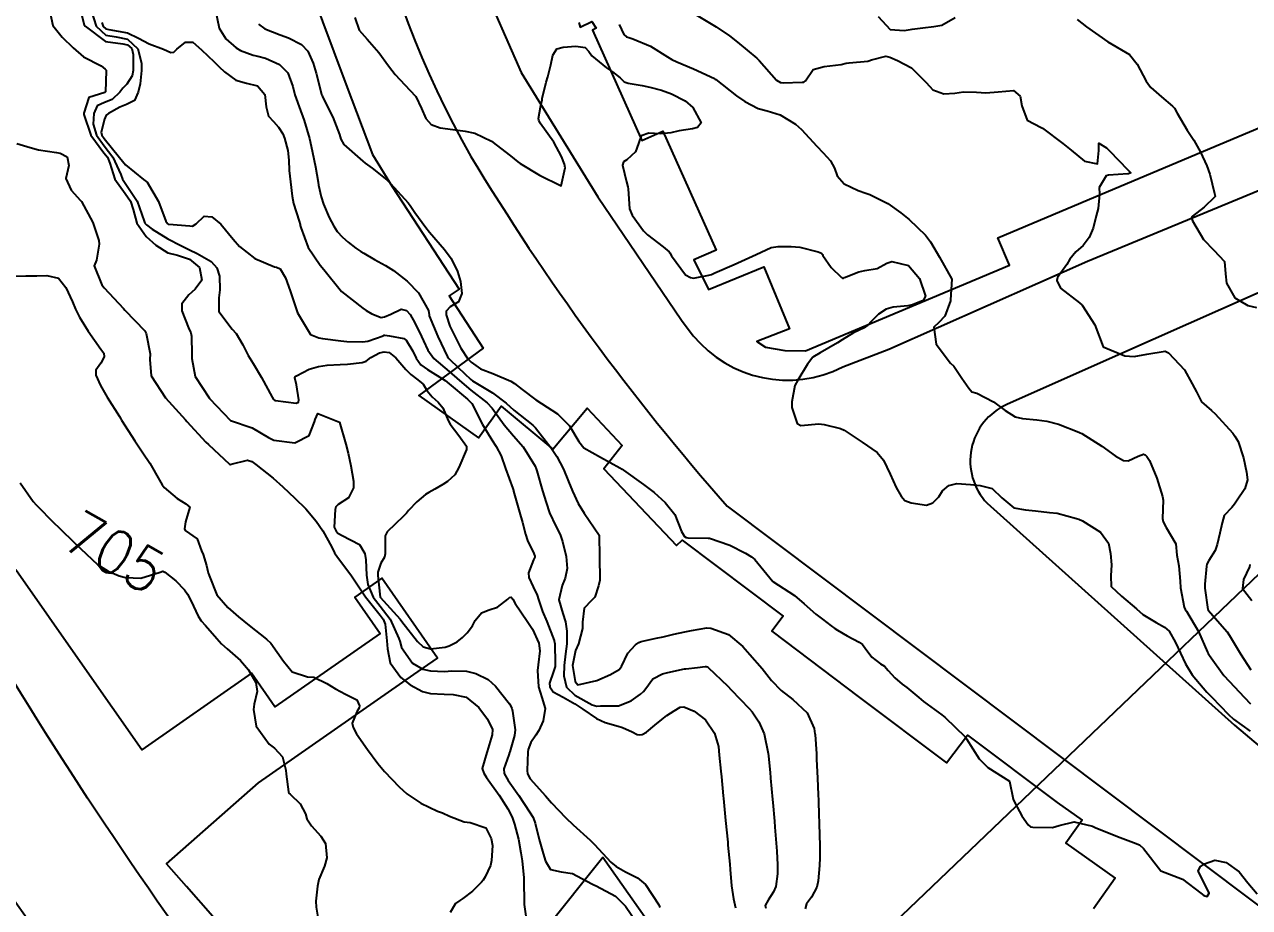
# Model space of a CAD drawing. Header units: metres. Extents: x 286371 to 293043, y 7462578 to 7466404.
# Drawn here: x 290183.2 to 290295.7, y 7463826.9 to 7463907.9 of the extents above; entities that cross this region are included whole.
import ezdxf
from ezdxf.enums import TextEntityAlignment as Align

# ---------------------------------------------------------------- set-up
doc = ezdxf.new("R2010")
doc.units = ezdxf.units.M
doc.header["$MEASUREMENT"] = 0
doc.linetypes.add('CONTINUO', pattern=[0])
for name, color, linetype in [('Cotas', 45, 'Continuous'), ('Curvas de Nivel 1m', 11, 'Continuous'), ('Curvas de Nivel 5m', 15, 'Continuous'), ('Edificações', 30, 'Continuous'), ('TEXTO', 45, 'Continuous'), ('Vias primárias', 230, 'Continuous')]:
    doc.layers.add(name, color=color, linetype=linetype)
doc.styles.add('Style-STANDARD', font='STANDARD.shx')

msp = doc.modelspace()

# ---------------------------------------------------------------- linework, layer by layer
at = {"layer": 'Curvas de Nivel 1m', "flags": 128}
for points, elevation in [([(290185.56, 7463908.94), (290185.81, 7463907.8), (290186.67, 7463906.75), (290187.68, 7463905.77), (290188.64, 7463904.92), (290190.26, 7463904.1), (290190.63, 7463903.81), (290190.71, 7463903.72), (290190.71, 7463903.64), (290190.65, 7463901.72), (290190.62, 7463901.68), (290190.58, 7463901.67), (290189.12, 7463901.2), (290188.66, 7463899.75), (290188.67, 7463899.63), (290189.31, 7463897.74), (290190.5, 7463896.13), (290190.82, 7463895.72), (290191.04, 7463895.16), (290191.49, 7463893.71), (290192.44, 7463892.39), (290192.94, 7463891.69), (290193.18, 7463890.92), (290193.52, 7463889.68), (290194.39, 7463888.45), (290195.27, 7463887.65), (290196.36, 7463886.95), (290197.26, 7463886.72), (290198.36, 7463886.35), (290199.28, 7463885.59), (290199.5, 7463884.42), (290198.87, 7463883.6), (290198.57, 7463883.34), (290198.31, 7463883.1), (290197.65, 7463882.25), (290197.64, 7463881.61), (290198.26, 7463880.06), (290198.47, 7463879.6), (290198.55, 7463879.3), (290198.58, 7463877.6), (290198.58, 7463877.23), (290198.89, 7463875.59), (290200.16, 7463873.62), (290200.2, 7463873.57), (290202.12, 7463871.54), (290204.11, 7463870.88), (290205.61, 7463869.99), (290206.1, 7463869.75), (290208.04, 7463869.51), (290208.09, 7463869.52), (290209.35, 7463870.19), (290209.84, 7463871.43), (290209.9, 7463871.66), (290210.14, 7463872.21), (290212.12, 7463871.39), (290212.7, 7463869.39), (290212.92, 7463868.55), (290213.17, 7463867.38), (290213.42, 7463866), (290213.41, 7463865.37), (290212.95, 7463864.45), (290212.01, 7463863.84), (290211.78, 7463863.62), (290211.74, 7463863.4), (290211.63, 7463861.75), (290211.81, 7463861.4), (290211.97, 7463861.21), (290212.37, 7463860.99), (290213.96, 7463860.18), (290214.46, 7463859.36), (290214.53, 7463858.76), (290214.59, 7463857.35), (290214.74, 7463856.51), (290215.23, 7463855.34), (290215.87, 7463854.5), (290216.77, 7463853.32), (290217.58, 7463851.55), (290217.65, 7463851.31), (290217.81, 7463850.71), (290218.82, 7463849.29), (290219.78, 7463848.72), (290220.47, 7463848.57), (290221.77, 7463848.52), (290222.44, 7463848.57), (290223.77, 7463848.56), (290224.64, 7463848.33), (290225.76, 7463847.77), (290226.43, 7463847.17), (290227.73, 7463845.56), (290227.95, 7463845.15), (290228.01, 7463844.86), (290228.24, 7463843.15), (290228.19, 7463842.64), (290227.76, 7463841.15), (290227.74, 7463841.08), (290227.66, 7463840.86), (290227.22, 7463839.58), (290227.25, 7463839.16), (290227.62, 7463838.5), (290228.58, 7463837.14), (290229.58, 7463835.65), (290229.9, 7463835.12), (290230.08, 7463834.6), (290230.46, 7463833.11), (290230.81, 7463831.82), (290231.03, 7463831.1), (290231.5, 7463830.34), (290232.46, 7463830.12), (290233.5, 7463829.96), (290235.29, 7463829.04), (290235.48, 7463828.92), (290235.67, 7463828.84), (290237.46, 7463827.89), (290238.37, 7463826.99), (290239.42, 7463825.44)], 702), ([(290188.2, 7463909.76), (290188.69, 7463907.86), (290188.77, 7463907.75), (290190.66, 7463906.34), (290192.24, 7463906.12), (290192.66, 7463906.04), (290193.05, 7463905.69), (290193.19, 7463905.14), (290193.19, 7463903.69), (290193.11, 7463903.19), (290192.6, 7463902.43), (290192.23, 7463902.06), (290191.97, 7463901.7), (290191.27, 7463901.02), (290190.57, 7463900.74), (290189.87, 7463900.43), (290189.59, 7463899.74), (290189.52, 7463898.76), (290189.81, 7463897.74), (290190.51, 7463896.78), (290191.32, 7463895.71), (290192.05, 7463894.12), (290192.22, 7463893.7), (290192.46, 7463893.34), (290193.55, 7463891.68), (290194.21, 7463889.86), (290194.27, 7463889.67), (290194.4, 7463889.5), (290194.93, 7463889.12), (290196.38, 7463888.24), (290197.57, 7463887.62), (290198.37, 7463887.23), (290199.07, 7463886.89), (290200.35, 7463886.15), (290200.88, 7463885.57), (290201.11, 7463884.79), (290201.14, 7463883.56), (290201.04, 7463882.82), (290201.06, 7463881.56), (290202.26, 7463879.93), (290202.63, 7463879.54), (290203.26, 7463878.5), (290203.73, 7463877.52), (290204.21, 7463876.8), (290204.98, 7463875.5), (290205.95, 7463873.69), (290206.07, 7463873.49), (290206.15, 7463873.42), (290206.25, 7463873.39), (290208.15, 7463873.15), (290208.36, 7463873.24), (290208.4, 7463873.45), (290208.17, 7463874.83), (290208.04, 7463875.46), (290208.07, 7463875.57), (290208.19, 7463875.66), (290209.35, 7463876.28), (290210.2, 7463876.51), (290210.99, 7463876.63), (290212.2, 7463876.7), (290212.87, 7463876.72), (290214.21, 7463876.87), (290214.58, 7463876.99), (290215.01, 7463877.35), (290215.79, 7463877.77), (290216.22, 7463877.87), (290216.68, 7463877.79), (290217.31, 7463877.32), (290218.2, 7463876.23), (290218.67, 7463875.77), (290219.33, 7463875.28), (290219.79, 7463874.88), (290220.17, 7463874.28), (290220.63, 7463873.74), (290221.17, 7463873.25), (290221.62, 7463872.72), (290222.13, 7463871.5), (290222.29, 7463871.23), (290223.07, 7463870.19), (290223.77, 7463869.21), (290223.78, 7463868.9), (290223.08, 7463867.23), (290222.71, 7463866.57), (290222.04, 7463865.94), (290221.6, 7463865.69), (290220.88, 7463865.26), (290220.34, 7463864.95), (290220.03, 7463864.77), (290219.21, 7463864.09), (290218.47, 7463863.3), (290218.26, 7463863.04), (290218, 7463862.77), (290217.25, 7463862.05), (290216.49, 7463861.33), (290216.33, 7463860.97), (290216.31, 7463859.33), (290216.26, 7463859.01), (290215.93, 7463858.47), (290215.64, 7463857.62), (290215.63, 7463857.34), (290215.87, 7463855.35), (290217.7, 7463853.31), (290217.85, 7463853.12), (290219.27, 7463851.28), (290219.81, 7463850.79), (290220.47, 7463850.6), (290221.81, 7463850.76), (290222.19, 7463850.86), (290222.92, 7463851.23), (290223.4, 7463851.64), (290223.83, 7463852.06), (290224.34, 7463852.7), (290224.59, 7463853.2), (290225.17, 7463853.89), (290225.86, 7463854.17), (290226.62, 7463854.41), (290227.58, 7463855.16), (290227.72, 7463855.31), (290227.88, 7463855.33), (290228.03, 7463855.15), (290228.26, 7463854.76), (290229.35, 7463853.13), (290229.83, 7463852.41), (290230.41, 7463851.12), (290230.52, 7463850.4), (290230.36, 7463849.12), (290230.29, 7463848.61), (290230.4, 7463847.11), (290230.71, 7463846.14), (290230.99, 7463845.11), (290230.82, 7463844), (290230.43, 7463843.11), (290230.14, 7463842.66), (290229.68, 7463842.01), (290229.44, 7463841.36), (290229.4, 7463841.13), (290229.34, 7463839.42), (290229.37, 7463839.13), (290229.63, 7463838.66), (290231.03, 7463837.1), (290231.59, 7463836.46), (290232.91, 7463835.07), (290233.56, 7463834.44), (290235.12, 7463833.04), (290235.54, 7463832.63), (290237.04, 7463831.01), (290237.51, 7463830.62), (290238.37, 7463830.12), (290239.49, 7463829.58), (290240.22, 7463828.96), (290241.45, 7463827.1), (290241.51, 7463826.94), (290241.54, 7463826.85)], 701), ([(290200.71, 7463909.35), (290201.09, 7463907.57), (290201.69, 7463906.58), (290202.65, 7463905.75), (290203.05, 7463905.53), (290204.21, 7463905.09), (290204.64, 7463904.98), (290205.32, 7463904.8), (290206.63, 7463904.22), (290207.38, 7463903.46), (290207.84, 7463902.21), (290208.04, 7463901.45), (290208.56, 7463900), (290208.77, 7463899.44), (290208.88, 7463899.1), (290209.38, 7463897.43), (290209.63, 7463896.3), (290209.8, 7463895.42), (290209.91, 7463894.85), (290210.16, 7463893.42), (290210.2, 7463893.16), (290210.44, 7463892.09), (290210.66, 7463891.41), (290211.19, 7463890.18), (290211.6, 7463889.4), (290211.91, 7463888.91), (290212.39, 7463888.37), (290212.93, 7463887.93), (290213.62, 7463887.37), (290214.07, 7463887.06), (290214.37, 7463886.9), (290215.35, 7463886.34), (290216.35, 7463885.79), (290217.09, 7463885.31), (290218.33, 7463884.34), (290219.37, 7463883.28), (290220.28, 7463881.65), (290220.35, 7463881.26), (290220.37, 7463881.17), (290221.15, 7463879.25), (290222.05, 7463877.4), (290222.16, 7463877.24), (290222.21, 7463877.17), (290223.01, 7463876.41), (290224.19, 7463875.31), (290224.33, 7463875.2), (290226.17, 7463874.09), (290227.41, 7463873.16), (290228.14, 7463872.5), (290229.87, 7463871.12), (290230.12, 7463870.88), (290231.53, 7463869.09), (290232.08, 7463868.24), (290232.68, 7463867.08), (290233.15, 7463865.96), (290233.5, 7463865.06), (290234.02, 7463863.95), (290234.57, 7463863.05), (290235.97, 7463861.02), (290235.99, 7463859.02), (290235.99, 7463858.96), (290236.02, 7463857.02), (290236.01, 7463856.91), (290235.89, 7463856.37), (290235.57, 7463855.34), (290235.25, 7463855.03), (290234.59, 7463854.32), (290234.44, 7463853.05), (290234.43, 7463852.45), (290234.07, 7463851.05), (290233.8, 7463850.44), (290233.52, 7463849.07), (290233.76, 7463847.59), (290234, 7463847.3), (290235.76, 7463847.69), (290237.01, 7463848.24), (290237.78, 7463848.71), (290237.93, 7463848.84), (290238.01, 7463848.99), (290238.58, 7463850.2), (290239.3, 7463850.97), (290239.6, 7463851.19), (290239.82, 7463851.27), (290241.19, 7463851.58), (290241.83, 7463851.71), (290242.82, 7463851.93), (290243.83, 7463852.16), (290244.44, 7463852.29), (290245.84, 7463852.51), (290246.21, 7463852.5), (290247.83, 7463851.9), (290249.14, 7463850.82), (290249.8, 7463850.09), (290250.92, 7463848.8), (290251.77, 7463847.7), (290252.66, 7463846.77), (290253.74, 7463845.95), (290255.05, 7463844.73), (290255.7, 7463843.27), (290255.77, 7463842.8), (290255.78, 7463842.72), (290255.91, 7463840.96), (290255.92, 7463840.72), (290255.92, 7463840.46), (290256, 7463838.72), (290256.07, 7463837.19), (290256.09, 7463836.72), (290256.13, 7463835.27), (290256.14, 7463834.72), (290256.18, 7463833.35), (290256.2, 7463832.71), (290256.22, 7463831.42), (290256.19, 7463830.71), (290256.06, 7463829.29), (290255.93, 7463828.72), (290255.46, 7463827.81), (290255, 7463827.18), (290254.87, 7463826.73)], 698), ([(290244.7, 7463908.89), (290246.69, 7463907.68), (290247.93, 7463906.85), (290248.67, 7463906.28), (290250.43, 7463904.81), (290250.64, 7463904.59), (290252.24, 7463902.78), (290252.6, 7463902.57), (290252.84, 7463902.54), (290254.6, 7463902.6), (290254.73, 7463902.62), (290254.9, 7463902.74), (290255.59, 7463903.76), (290256.62, 7463904.04), (290258.17, 7463904.23), (290258.63, 7463904.34), (290258.92, 7463904.39), (290260.63, 7463904.55), (290260.72, 7463904.56), (290260.95, 7463904.65), (290262.26, 7463905.01), (290262.64, 7463904.89), (290263.35, 7463904.61), (290264.62, 7463903.93), (290265.96, 7463902.57), (290266.59, 7463901.92), (290267.61, 7463901.53), (290268.59, 7463901.61), (290269.41, 7463901.71), (290270.59, 7463901.68), (290271.46, 7463901.62), (290272.59, 7463901.72), (290273.99, 7463901.84), (290274.59, 7463901.31), (290274.76, 7463900.43), (290275.25, 7463899.13), (290276.54, 7463898.46), (290276.66, 7463898.4), (290278.52, 7463896.98), (290279.28, 7463896.36), (290280.5, 7463895.37), (290281.7, 7463895.12), (290281.81, 7463896.33), (290281.83, 7463897.02), (290282.52, 7463896.58), (290282.79, 7463896.31), (290284.49, 7463894.56), (290284.75, 7463894.28), (290284.56, 7463894.2), (290284.48, 7463894.19), (290282.72, 7463894.07), (290282.48, 7463894), (290281.86, 7463892.93), (290281.88, 7463892.32), (290281.75, 7463891.01), (290281.58, 7463890.33), (290281.29, 7463889.22), (290280.95, 7463888.34), (290280.38, 7463887.62), (290279.7, 7463887.03), (290279.17, 7463886.37), (290278.87, 7463885.86), (290278.34, 7463885.11), (290278.03, 7463884.69), (290277.96, 7463884.39), (290278.31, 7463883.69), (290280.06, 7463882.36), (290280.29, 7463882.13), (290281.45, 7463880.34), (290282.23, 7463878.32), (290284.22, 7463877.48), (290285.07, 7463877.43), (290286.22, 7463877.65), (290287.9, 7463877.91), (290288.23, 7463877.77), (290289.68, 7463876.2), (290289.87, 7463875.87), (290290.19, 7463875.25), (290290.78, 7463874.19), (290291.26, 7463873.28), (290292.15, 7463872.47), (290292.51, 7463872.16), (290294.12, 7463870.38), (290294.31, 7463870.13), (290294.6, 7463869.63), (290295.11, 7463868.12), (290295.37, 7463866.81), (290295.46, 7463866.11), (290295.21, 7463865.29), (290294.45, 7463864.14), (290294.28, 7463863.88), (290294.02, 7463863.58), (290293.33, 7463862.83), (290293.13, 7463862.16), (290292.93, 7463861.2), (290292.68, 7463860.16), (290292.5, 7463859.62), (290291.93, 7463858.69), (290291.74, 7463858.36), (290291.7, 7463858.18), (290291.55, 7463856.53), (290291.56, 7463856.18), (290291.84, 7463854.2), (290291.85, 7463854.17), (290291.86, 7463854.15), (290293.61, 7463852.15), (290293.83, 7463851.83), (290294.81, 7463850.13), (290295.78, 7463848.66)], 694), ([(290190.32, 7463908.09), (290190.43, 7463907.73), (290190.68, 7463907.49), (290190.96, 7463907.44), (290192.68, 7463907.13), (290193.69, 7463906.65), (290194.66, 7463906.13), (290195.98, 7463905.64), (290196.64, 7463905.34), (290196.92, 7463905.35), (290197.2, 7463905.63), (290198, 7463906.27), (290198.66, 7463906.27), (290199.45, 7463905.59), (290200.63, 7463904.47), (290201.08, 7463904.03), (290201.56, 7463903.56), (290202.6, 7463902.78), (290203.6, 7463902.53), (290204.6, 7463902.28), (290205.27, 7463901.49), (290205.4, 7463900.34), (290205.6, 7463899.49), (290206.06, 7463899), (290206.54, 7463898.48), (290206.92, 7463897.87), (290207.08, 7463897.47), (290207.37, 7463896.33), (290207.48, 7463895.46), (290207.52, 7463894.51), (290207.63, 7463893.47), (290207.77, 7463892.14), (290207.89, 7463891.46), (290208.41, 7463889.84), (290208.5, 7463889.55), (290208.53, 7463889.45), (290208.57, 7463889.28), (290209.24, 7463887.44), (290210.35, 7463885.81), (290210.68, 7463885.42), (290212.31, 7463883.39), (290214.28, 7463881.85), (290214.57, 7463881.65), (290215.08, 7463881.35), (290215.96, 7463881.02), (290216.27, 7463881.07), (290216.83, 7463881.32), (290217.8, 7463881.78), (290218.28, 7463881.64), (290218.61, 7463881.29), (290219.03, 7463880.51), (290219.65, 7463879.27), (290219.84, 7463878.88), (290220.23, 7463878.02), (290220.78, 7463877.26), (290222.2, 7463876.06), (290223.15, 7463875.22), (290224.17, 7463874.35), (290225.67, 7463873.18), (290226.15, 7463872.69), (290227.24, 7463871.16), (290228.11, 7463870.16), (290228.97, 7463869.13), (290230.07, 7463867.35), (290230.18, 7463867.11), (290230.25, 7463866.92), (290230.77, 7463865.1), (290231.08, 7463864.04), (290231.4, 7463863.09), (290231.99, 7463861.85), (290232.37, 7463861.08), (290232.59, 7463860.45), (290232.92, 7463859.07), (290233.02, 7463857.97), (290232.85, 7463857.07), (290232.55, 7463856.42), (290232.25, 7463855.08), (290232.62, 7463853.85), (290232.88, 7463853.07), (290232.99, 7463852.23), (290232.99, 7463851.07), (290232.86, 7463850.14), (290232.75, 7463849.08), (290232.73, 7463848.12), (290232.96, 7463847.08), (290233.74, 7463846.35), (290235.32, 7463845.45), (290235.73, 7463845.34), (290236.07, 7463845.36), (290237.73, 7463845.35), (290238.89, 7463845.83), (290239.75, 7463846.44), (290240.03, 7463846.68), (290240.23, 7463846.96), (290240.88, 7463847.83), (290241.77, 7463848.31), (290242.27, 7463848.43), (290243.78, 7463848.75), (290243.92, 7463848.77), (290244.98, 7463848.89), (290245.69, 7463848.97), (290245.79, 7463848.97), (290245.86, 7463848.95), (290245.95, 7463848.87), (290247.76, 7463847.16), (290248.08, 7463846.84), (290249.73, 7463845.13), (290250.01, 7463844.81), (290250.62, 7463843.89), (290251.11, 7463842.79), (290251.47, 7463840.99), (290251.49, 7463840.79), (290251.64, 7463839.2), (290251.68, 7463838.78), (290251.69, 7463838.73), (290251.87, 7463836.78), (290251.9, 7463836.48), (290252.05, 7463834.78), (290252.09, 7463834.24), (290252.21, 7463832.77), (290252.27, 7463832.02), (290252.34, 7463830.77), (290252.33, 7463829.93), (290252.18, 7463828.77), (290251.96, 7463828.29), (290251.46, 7463827.53), (290251.21, 7463827.03), (290251.25, 7463826.79)], 699), ([(290204.68, 7463907.92), (290205.28, 7463907.5), (290206.67, 7463906.96), (290207.44, 7463906.69), (290208.65, 7463906.08), (290209.23, 7463905.44), (290209.7, 7463904.35), (290209.99, 7463903.42), (290210.48, 7463901.52), (290210.52, 7463901.42), (290210.58, 7463901.26), (290211.51, 7463899.4), (290212.13, 7463897.79), (290212.26, 7463897.39), (290212.52, 7463896.9), (290214.26, 7463895.36), (290214.49, 7463895.18), (290215.13, 7463894.7), (290216.47, 7463893.65), (290216.82, 7463893.32), (290218.44, 7463891.54), (290218.62, 7463891.29), (290219.05, 7463890.66), (290220.04, 7463889.27), (290220.4, 7463888.83), (290221.77, 7463887.24), (290222.36, 7463886.42), (290222.95, 7463885.23), (290223.23, 7463884.32), (290223.35, 7463883.22), (290223.06, 7463882.45), (290222.29, 7463882), (290221.93, 7463881.59), (290221.92, 7463881.24), (290222.26, 7463880.2), (290222.74, 7463879.23), (290223.26, 7463878.19), (290223.91, 7463877.21), (290224.21, 7463876.9), (290225.08, 7463876.31), (290226.19, 7463875.86), (290227.84, 7463875.15), (290228.18, 7463874.94), (290228.9, 7463874.41), (290230.16, 7463873.44), (290230.68, 7463873.11), (290232.14, 7463872.17), (290233.25, 7463871.07), (290234.1, 7463869.62), (290234.56, 7463869.05), (290236.08, 7463868.2), (290237.85, 7463867.21), (290238.07, 7463867.08), (290238.18, 7463866.99), (290240.04, 7463865.67), (290241.01, 7463864.95), (290242.02, 7463864.02), (290242.9, 7463862.92), (290243.53, 7463861.36), (290243.79, 7463860.91), (290243.96, 7463860.81), (290244.09, 7463860.78), (290245.96, 7463860.76), (290246.09, 7463860.75), (290247.95, 7463860.1), (290249.38, 7463859.39), (290249.94, 7463859.05), (290250.25, 7463858.81), (290251.9, 7463856.78), (290253.88, 7463855.48), (290254.79, 7463854.74), (290255.86, 7463853.79), (290256.45, 7463853.32), (290257.25, 7463852.7), (290257.6, 7463852.46), (290257.84, 7463852.31), (290258.71, 7463851.8), (290259.82, 7463851.2), (290260.14, 7463850.98), (290260.37, 7463850.66), (290260.99, 7463849.83), (290261.79, 7463849.22), (290262.16, 7463849), (290262.49, 7463848.62), (290263.09, 7463847.93), (290263.77, 7463847.36), (290264.2, 7463847.04), (290264.75, 7463846.59), (290265.3, 7463846.14), (290265.74, 7463845.77), (290267.4, 7463844.55), (290267.71, 7463844.3), (290269.55, 7463842.52), (290269.68, 7463842.34), (290270.85, 7463840.5), (290271.64, 7463839.71), (290273.62, 7463838.45), (290273.97, 7463836.81), (290274.1, 7463836.45), (290274.74, 7463835.27), (290275.34, 7463834.43), (290275.56, 7463834.26), (290275.75, 7463834.23), (290277.56, 7463834.21), (290278.19, 7463834.38), (290279.57, 7463834.71), (290281.24, 7463834.33), (290281.56, 7463834.18), (290281.8, 7463834.08), (290283.55, 7463833.36), (290284.99, 7463832.82), (290285.54, 7463832.61), (290285.92, 7463832.26), (290287.5, 7463830.23), (290289.49, 7463829.44), (290291.18, 7463828.18), (290291.47, 7463827.97), (290291.77, 7463827.87), (290291.96, 7463828.17), (290291.49, 7463829.11), (290290.94, 7463830.18), (290291.11, 7463830.58), (290291.51, 7463830.87), (290292.47, 7463831.21), (290293.52, 7463830.99), (290294.69, 7463830.13), (290295.49, 7463829.12), (290296.35, 7463828.1)], 697), ([(290213.52, 7463908.54), (290213.93, 7463907.37), (290214.66, 7463906.54), (290215.73, 7463905.34), (290216.63, 7463904.1), (290217.23, 7463903.32), (290218.59, 7463901.88), (290219.14, 7463901.29), (290219.64, 7463900.2), (290220.05, 7463899.27), (290220.55, 7463898.73), (290221.37, 7463898.43), (290222.54, 7463898.25), (290223.65, 7463898.11), (290224.54, 7463897.94), (290226.08, 7463897.18), (290226.52, 7463896.86), (290227.81, 7463895.85), (290228.5, 7463895.29), (290228.7, 7463895.14), (290230.48, 7463894.07), (290232.46, 7463893.08), (290232.83, 7463894.74), (290232.78, 7463895.08), (290232.5, 7463895.8), (290231.79, 7463897.1), (290230.55, 7463898.86), (290230.42, 7463899.12), (290230.4, 7463899.27), (290230.57, 7463900.3), (290230.72, 7463900.98), (290230.74, 7463901.11), (290231.11, 7463902.6), (290231.25, 7463903.1), (290231.52, 7463904.21), (290231.72, 7463905.1), (290232.08, 7463905.67), (290232.66, 7463905.83), (290233.81, 7463905.91), (290234.66, 7463905.79), (290235.01, 7463905.41), (290235.3, 7463905.04), (290236.63, 7463903.93), (290237.18, 7463903.57), (290237.9, 7463903), (290238.25, 7463902.64), (290238.61, 7463902.52), (290239.92, 7463902.29), (290240.6, 7463902.14), (290241.67, 7463901.86), (290242.59, 7463901.54), (290243.84, 7463900.91), (290244.57, 7463900.29), (290245.31, 7463898.88), (290244.97, 7463898.45), (290244.54, 7463898.33), (290243.31, 7463898.13), (290242.53, 7463897.96), (290241.59, 7463897.88), (290240.53, 7463897.93), (290239.82, 7463897.69), (290239.57, 7463896.98), (290239.29, 7463896.2), (290238.49, 7463895.49), (290238.19, 7463895.3), (290238.11, 7463895), (290238.46, 7463893.45), (290238.6, 7463892.99), (290238.63, 7463892.81), (290238.74, 7463890.99), (290238.99, 7463890.41), (290240.03, 7463888.97), (290240.39, 7463888.61), (290241.84, 7463887.48), (290242.37, 7463887.05), (290242.45, 7463886.93), (290242.61, 7463886.68), (290243.89, 7463884.91), (290244.33, 7463884.67), (290244.61, 7463884.62), (290246.02, 7463884.88), (290246.26, 7463884.95), (290246.34, 7463884.99), (290246.57, 7463885.1), (290248.35, 7463885.87), (290250.36, 7463886.8), (290251.74, 7463887.42), (290252.38, 7463887.54), (290253.59, 7463887.54), (290254.37, 7463887.47), (290256.06, 7463887.03), (290256.37, 7463886.9), (290256.45, 7463886.79), (290256.49, 7463886.71), (290257.24, 7463885.59), (290258.21, 7463884.69), (290258.28, 7463884.63), (290258.33, 7463884.62), (290258.38, 7463884.63), (290258.49, 7463884.68), (290259.8, 7463885.2), (290260.34, 7463885.32), (290261.47, 7463885.52), (290262.35, 7463885.98), (290262.81, 7463886.16), (290264.35, 7463885.77), (290265.35, 7463884.58), (290265.91, 7463882.97), (290265.69, 7463882.57), (290264.73, 7463882.16), (290264.3, 7463882.08), (290262.94, 7463881.97), (290262.29, 7463881.76), (290261.6, 7463881.32), (290260.94, 7463880.64), (290260.63, 7463880.29), (290260.27, 7463880.07), (290259.31, 7463879.61), (290258.25, 7463878.97), (290257.82, 7463878.69), (290256.23, 7463877.78), (290255.58, 7463877.36), (290255.07, 7463876.73), (290254.19, 7463875.27), (290253.93, 7463874.76), (290253.65, 7463873.28), (290253.65, 7463872.76), (290254.12, 7463871.29), (290254.48, 7463871.11), (290256.12, 7463871.25), (290256.61, 7463871.2), (290258.12, 7463870.82), (290258.45, 7463870.68), (290260.1, 7463869.58), (290261.47, 7463868.63), (290262.07, 7463867.91), (290262.66, 7463866.62), (290263.23, 7463865.41), (290263.68, 7463864.6), (290264.02, 7463864.22), (290264.6, 7463864), (290266.01, 7463863.78), (290266.58, 7463863.99), (290267.15, 7463864.55), (290267.48, 7463865.09), (290268.04, 7463865.58), (290268.8, 7463865.76), (290270.04, 7463865.68), (290270.94, 7463865.59), (290272.04, 7463865.31), (290272.92, 7463864.46), (290274.01, 7463863.55), (290275.09, 7463863.35), (290276.01, 7463863.25), (290277.28, 7463863.12), (290278, 7463863.04), (290279.78, 7463862.57), (290280, 7463862.49), (290280.32, 7463862.35), (290281.98, 7463861.29), (290282.72, 7463860.31), (290282.9, 7463859.36), (290282.98, 7463858.31), (290282.92, 7463857.3), (290282.96, 7463856.31), (290283.89, 7463855.42), (290285.27, 7463854.27), (290285.86, 7463853.76), (290287.07, 7463853.02), (290287.84, 7463852.58), (290288.27, 7463852.23), (290288.85, 7463851.18), (290289.32, 7463850.21), (290289.79, 7463849.21), (290290.39, 7463848.2), (290291.75, 7463846.61), (290292.2, 7463846.17), (290293.72, 7463844.56), (290294.19, 7463844.14), (290295.7, 7463843.05)], 696), ([(290261.56, 7463908.64), (290262.68, 7463907.43), (290263.94, 7463907.34), (290264.68, 7463907.47), (290265.67, 7463907.59), (290266.68, 7463907.71), (290267.4, 7463907.83), (290268.65, 7463908.54)], 693), ([(290279.84, 7463908.36), (290280.68, 7463907.68), (290282.66, 7463906.31), (290284.65, 7463905.16), (290285.34, 7463904.27), (290286.17, 7463902.7), (290286.46, 7463902.26), (290286.6, 7463902.11), (290287.56, 7463901.27), (290288.58, 7463900.42), (290288.77, 7463900.22), (290289.01, 7463899.77), (290289.93, 7463898.2), (290290.53, 7463897.27), (290291.14, 7463896.18), (290291.74, 7463894.93), (290292.01, 7463894.17), (290292.45, 7463892.39), (290292.49, 7463892.16), (290292.49, 7463892.12), (290292.44, 7463892.06), (290291.49, 7463891.12), (290290.42, 7463890.32), (290290.35, 7463890.26), (290290.32, 7463890.2), (290290.41, 7463889.89), (290291.42, 7463888.18), (290292.37, 7463887.18), (290293.36, 7463886.15), (290293.46, 7463885.03), (290293.54, 7463884.15), (290294.3, 7463882.81), (290295.5, 7463882.12), (290296.29, 7463881.94)], 693), ([(290182.52, 7463896.98), (290183.74, 7463896.6), (290184.5, 7463896.41), (290186.14, 7463896.15), (290186.5, 7463896.09), (290187.13, 7463895.77), (290187.29, 7463894.96), (290187.01, 7463893.78), (290187.51, 7463892.7), (290188.35, 7463891.76), (290188.43, 7463891.65), (290189.47, 7463889.74), (290190.03, 7463888.08), (290190.07, 7463887.73), (290189.82, 7463886.27), (290189.62, 7463885.74), (290190.32, 7463884), (290190.54, 7463883.72), (290192.29, 7463881.83), (290192.41, 7463881.69), (290194.26, 7463879.77), (290194.33, 7463879.66), (290194.37, 7463879.55), (290194.76, 7463877.66), (290194.72, 7463877.15), (290194.84, 7463875.65), (290196.16, 7463873.63), (290198, 7463871.61), (290198.12, 7463871.47), (290199.85, 7463869.58), (290200.09, 7463869.34), (290202.02, 7463867.55), (290202.06, 7463867.52), (290202.09, 7463867.52), (290202.17, 7463867.54), (290203.68, 7463867.91), (290204.07, 7463867.8), (290204.46, 7463867.51), (290206.05, 7463866.27), (290206.93, 7463865.47), (290208.02, 7463864.43), (290209.04, 7463863.44), (290209.99, 7463862.31), (290210.59, 7463861.42), (290211.43, 7463859.92), (290211.68, 7463859.4), (290211.94, 7463859), (290213.18, 7463857.38), (290213.9, 7463856.28), (290214.5, 7463855.36), (290215.86, 7463853.68), (290216.13, 7463853.33), (290216.31, 7463852.86), (290216.48, 7463851.32), (290216.52, 7463850.61), (290216.79, 7463849.32), (290217.76, 7463847.96), (290218.61, 7463847.29), (290219.75, 7463846.68), (290220.49, 7463846.51), (290221.74, 7463846.43), (290222.57, 7463846.4), (290223.74, 7463846.17), (290224.91, 7463845.2), (290225.71, 7463844.15), (290226.17, 7463843.18), (290226.15, 7463842.71), (290225.69, 7463841.18), (290225.68, 7463841.17), (290225.66, 7463841.07), (290225.23, 7463839.6), (290225.37, 7463839.19), (290225.63, 7463838.8), (290226.77, 7463837.17), (290227.59, 7463835.9), (290227.98, 7463835.15), (290228.2, 7463834.51), (290228.55, 7463833.14), (290228.78, 7463831.88), (290228.88, 7463831.13), (290229.03, 7463829.59), (290229.06, 7463829.13), (290229.08, 7463827.51), (290229.08, 7463827.13), (290229.34, 7463825.21)], 703), ([(290182.33, 7463884.81), (290183.34, 7463884.82), (290184.33, 7463884.83), (290185.27, 7463884.86), (290186.33, 7463884.61), (290187.01, 7463883.77), (290187.62, 7463882.44), (290187.89, 7463881.76), (290188.27, 7463881.03), (290189.05, 7463879.74), (290190.23, 7463878.1), (290190.49, 7463877.72), (290190.54, 7463877.4), (290190.21, 7463876.82), (290189.76, 7463876.17), (290189.76, 7463875.73), (290190.18, 7463874.78), (290190.8, 7463873.71), (290191.92, 7463871.92), (290192.06, 7463871.7), (290192.13, 7463871.58), (290193.34, 7463869.68), (290194.08, 7463868.59), (290194.72, 7463867.65), (290195.6, 7463866.08), (290195.84, 7463865.64), (290196.03, 7463865.39), (290197.24, 7463864.39), (290198.01, 7463863.9), (290198.4, 7463863.6), (290197.98, 7463862.26), (290197.9, 7463861.61), (290197.97, 7463861.45), (290199.07, 7463860.69), (290199.46, 7463859.58), (290199.6, 7463859.24), (290199.92, 7463858.23), (290200.04, 7463857.69), (290200.08, 7463857.57), (290200.16, 7463857.32), (290200.86, 7463855.56), (290201.87, 7463854.38), (290202.86, 7463853.53), (290203.84, 7463852.75), (290205.44, 7463851.49), (290205.82, 7463851.11), (290206.99, 7463849.47), (290207.78, 7463848.5), (290209.19, 7463848.02), (290209.77, 7463847.99), (290210.95, 7463847.41), (290211.75, 7463846.93), (290212.68, 7463846.45), (290213.73, 7463845.9), (290213.95, 7463845.36), (290213.92, 7463845.17), (290213.72, 7463844.82), (290213.29, 7463843.78), (290213.38, 7463843.37), (290213.69, 7463842.8), (290214.71, 7463841.35), (290215.64, 7463840.06), (290216.25, 7463839.33), (290217.61, 7463837.92), (290218.32, 7463837.29), (290219.59, 7463836.43), (290221.12, 7463835.71), (290221.58, 7463835.53), (290222.23, 7463835.23), (290223.57, 7463834.73), (290224.12, 7463834.66), (290225.56, 7463834.17), (290226.05, 7463833.18), (290226.16, 7463832.55), (290226.09, 7463831.18), (290225.98, 7463830.71), (290225.49, 7463829.67), (290225.31, 7463829.36), (290225.17, 7463829.19), (290224.32, 7463828.36), (290223.46, 7463827.69), (290223.17, 7463827.51), (290222.77, 7463827.22), (290222.27, 7463826.4)], 704), ([(290295.69, 7463858.35), (290295.65, 7463858.12), (290295.09, 7463856.95), (290295.01, 7463856.13), (290295.88, 7463855.04)], 693)]:
    msp.add_lwpolyline(points, dxfattribs=dict(at, elevation=elevation))
at = {"layer": 'Curvas de Nivel 5m', "flags": 128}
for points, elevation in [([(290189.37, 7463909.08), (290189.8, 7463907.74), (290190.67, 7463906.92), (290191.62, 7463906.76), (290192.67, 7463906.55), (290193.61, 7463905.68), (290193.96, 7463904.35), (290193.96, 7463903.67), (290193.83, 7463902.45), (290193.65, 7463901.68), (290193.31, 7463900.94), (290192.57, 7463900.57), (290191.96, 7463900.31), (290190.91, 7463899.72), (290190.71, 7463899.57), (290190.55, 7463899.21), (290190.24, 7463898.02), (290190.31, 7463897.73), (290190.52, 7463897.43), (290191.92, 7463895.7), (290192.48, 7463895.02), (290194.15, 7463893.67), (290194.46, 7463893.42), (290195.51, 7463891.65), (290196.18, 7463889.86), (290196.35, 7463889.64), (290196.4, 7463889.59), (290196.47, 7463889.57), (290198.4, 7463889.41), (290198.62, 7463889.39), (290198.97, 7463889.6), (290199.69, 7463890.31), (290200.41, 7463890.26), (290201.22, 7463889.56), (290202.38, 7463888.2), (290202.95, 7463887.54), (290204.36, 7463886.43), (290206.16, 7463885.67), (290206.35, 7463885.62), (290206.69, 7463885.48), (290207.16, 7463884.64), (290207.61, 7463883.46), (290208.28, 7463881.45), (290209.46, 7463879.44), (290210.24, 7463879.14), (290210.57, 7463879.09), (290212.24, 7463878.87), (290212.81, 7463878.82), (290214.23, 7463878.76), (290214.74, 7463878.85), (290216.12, 7463879.34), (290216.24, 7463879.38), (290216.3, 7463879.39), (290216.73, 7463879.32), (290218.02, 7463879.08), (290218.24, 7463878.93), (290218.86, 7463877.92), (290219.16, 7463877.29), (290219.59, 7463876.66), (290220.2, 7463876.24), (290221.82, 7463875.24), (290222.02, 7463875.08), (290222.18, 7463874.93), (290223.86, 7463873.5), (290224.15, 7463873.24), (290224.19, 7463873.2), (290224.26, 7463873.1), (290225.24, 7463871.19), (290226.1, 7463869.77), (290226.5, 7463869.17), (290226.95, 7463868.3), (290227.37, 7463867.15), (290228.04, 7463865.3), (290228.09, 7463865.14), (290228.11, 7463865.07), (290228.66, 7463863.13), (290228.93, 7463862.19), (290229.21, 7463861.13), (290229.39, 7463860.55), (290229.95, 7463859.35), (290230.04, 7463859.11), (290230.04, 7463859.01), (290229.94, 7463858.78), (290229.46, 7463857.58), (290229.5, 7463857.13), (290229.89, 7463856.3), (290230.28, 7463855.51), (290230.38, 7463855.11), (290230.76, 7463854.01), (290231.16, 7463853.1), (290231.82, 7463851.35), (290231.87, 7463851.15), (290231.88, 7463851.09), (290231.92, 7463849.23), (290231.92, 7463849.09), (290231.91, 7463848.97), (290231.78, 7463848.51), (290231.4, 7463847.46), (290231.43, 7463847.1), (290231.75, 7463846.65), (290232.66, 7463846.16), (290233.73, 7463845.56), (290234.46, 7463845.05), (290235.71, 7463844.19), (290236.51, 7463843.83), (290237.7, 7463843.49), (290238.09, 7463843.39), (290238.99, 7463842.98), (290239.46, 7463842.74), (290239.69, 7463842.7), (290239.92, 7463842.73), (290240.3, 7463842.96), (290241.07, 7463843.58), (290241.71, 7463844.12), (290242.17, 7463844.47), (290242.83, 7463844.92), (290243.39, 7463845.25), (290243.73, 7463845.28), (290244.68, 7463844.89), (290245.71, 7463844.08), (290246.56, 7463842.86), (290246.91, 7463841.62), (290246.98, 7463840.85), (290247.13, 7463839.36), (290247.18, 7463838.85), (290247.35, 7463837.11), (290247.38, 7463836.85), (290247.57, 7463834.84), (290247.76, 7463832.84), (290247.78, 7463832.59), (290247.94, 7463830.84), (290247.99, 7463830.35), (290248.11, 7463828.83), (290248.28, 7463827.66), (290248.46, 7463826.83)], 700), ([(290237.78, 7463907.91), (290238.23, 7463906.99), (290238.47, 7463906.78), (290238.67, 7463906.71), (290239.05, 7463906.6), (290240.66, 7463905.9), (290242.24, 7463904.93), (290242.64, 7463904.68), (290243.08, 7463904.47), (290244.63, 7463903.84), (290246.55, 7463902.93), (290246.61, 7463902.89), (290246.66, 7463902.86), (290248.58, 7463901.36), (290249.33, 7463900.82), (290250.56, 7463900.19), (290251.38, 7463899.98), (290252.56, 7463899.61), (290253.97, 7463898.75), (290254.54, 7463898.26), (290255.94, 7463896.72), (290256.51, 7463896.12), (290257.18, 7463895.39), (290257.55, 7463894.7), (290257.8, 7463894.02), (290258.46, 7463893.29), (290259.74, 7463892.67), (290260.45, 7463892.43), (290260.79, 7463892.31), (290262.44, 7463891.46), (290263.66, 7463890.61), (290264.42, 7463890), (290265.92, 7463888.57), (290266.38, 7463887.96), (290267.19, 7463886.55), (290268.33, 7463884.53), (290268.22, 7463882.62), (290268.21, 7463882.54), (290267.7, 7463881.12), (290267.14, 7463880.55), (290266.69, 7463880.13), (290266.89, 7463878.55), (290268.21, 7463876.82), (290268.51, 7463876.53), (290269.25, 7463875.45), (290269.9, 7463874.51), (290270.17, 7463874.2), (290270.62, 7463874.05), (290272.16, 7463873.28), (290273.23, 7463872.46), (290274.14, 7463871.9), (290274.82, 7463871.74), (290276.13, 7463871.63), (290277.04, 7463871.49), (290278.13, 7463871.23), (290279.98, 7463870.49), (290280.12, 7463870.43), (290280.25, 7463870.35), (290282.1, 7463869.19), (290283.33, 7463868.31), (290284.08, 7463867.87), (290284.51, 7463867.85), (290285.42, 7463868.27), (290285.91, 7463868.45), (290286.09, 7463868.4), (290286.24, 7463868.26), (290286.46, 7463867.88), (290287.15, 7463866.25), (290287.68, 7463864.59), (290287.73, 7463864.24), (290287.68, 7463862.56), (290287.72, 7463862.24), (290287.99, 7463861.72), (290288.9, 7463860.22), (290288.97, 7463859.19), (290289.15, 7463858.22), (290289.3, 7463856.81), (290289.33, 7463856.21), (290289.66, 7463854.41), (290289.75, 7463854.21), (290289.86, 7463854.04), (290290.98, 7463852.19), (290291.81, 7463850.28), (290291.86, 7463850.17), (290291.99, 7463849.99), (290293.31, 7463848.15), (290293.77, 7463847.64), (290295.18, 7463846.12), (290295.74, 7463845.55)], 695), ([(290182.8, 7463865.84), (290184.01, 7463864.13), (290184.29, 7463863.82), (290185.98, 7463862.11), (290186.31, 7463861.79), (290187.95, 7463860.18), (290188.39, 7463859.76), (290189.92, 7463858.35), (290190.89, 7463857.72), (290191.91, 7463857.3), (290192.47, 7463857.13), (290193.9, 7463857.07), (290195.65, 7463857.64), (290195.92, 7463857.71), (290195.98, 7463857.7), (290196.08, 7463857.63), (290197.11, 7463856.83), (290197.89, 7463856.02), (290198.16, 7463855.6), (290198.5, 7463854.97), (290199.16, 7463853.58), (290199.44, 7463853.17), (290199.84, 7463852.75), (290200.87, 7463851.56), (290201.31, 7463851.05), (290201.81, 7463850.6), (290203.04, 7463849.53), (290203.78, 7463848.68), (290204.45, 7463847.5), (290204.58, 7463846.67), (290204.3, 7463845.51), (290204.22, 7463845.02), (290204.47, 7463843.5), (290205.67, 7463841.86), (290206.17, 7463841.48), (290206.88, 7463840.69), (290207.2, 7463839.46), (290207.24, 7463839.08), (290207.45, 7463837.46), (290207.49, 7463837.34), (290207.6, 7463837.26), (290208.53, 7463836.38), (290208.99, 7463835.44), (290209.13, 7463834.99), (290209.56, 7463834.34), (290210.42, 7463833.41), (290210.84, 7463832.72), (290210.97, 7463831.41), (290210.74, 7463830.65), (290210.24, 7463829.42), (290210.1, 7463828.8), (290209.95, 7463827.43), (290209.97, 7463826.9), (290210.23, 7463825.42)], 705)]:
    msp.add_lwpolyline(points, dxfattribs=dict(at, elevation=elevation))
at = {"layer": 'Edificações'}
for points in [[(290209.42, 7463911.25), (290212.75, 7463902.37), (290215.14, 7463895.98), (290216.95, 7463893.02), (290223.11, 7463883.6), (290222.18, 7463882.99), (290225.3, 7463878.19), (290219.41, 7463873.85), (290224.89, 7463869.95), (290226.97, 7463872.87), (290231.71, 7463868.92), (290234.85, 7463872.69), (290238.08, 7463869.25), (290236.38, 7463867.12), (290243.05, 7463860.07), (290243.59, 7463860.58), (290252.86, 7463853.59), (290251.82, 7463852.21), (290259.86, 7463846.14), (290267.84, 7463840.12), (290269.77, 7463842.68), (290277.99, 7463836.48), (290280.28, 7463834.86), (290278.78, 7463832.76), (290283.31, 7463829.54), (290281.33, 7463826.74)], [(290202.93, 7463823.26), (290198.07, 7463828.78), (290196.24, 7463830.86), (290204.7, 7463838.3), (290218.94, 7463848.24), (290221.11, 7463849.75), (290216, 7463857.07), (290213.53, 7463855.34), (290215.86, 7463851.99), (290206.2, 7463845.26), (290204.05, 7463848.35), (290193.97, 7463841.32), (290188.55, 7463849.09), (290182.43, 7463857.86)], [(290241.9, 7463823.5), (290236.31, 7463831.44), (290230.95, 7463824.74)]]:
    msp.add_lwpolyline(points, dxfattribs=at)
at = {"layer": 'Edificações', "elevation": 688.98}
msp.add_lwpolyline([(290234.09, 7463908.07), (290234.21, 7463907.65), (290235.3, 7463908.17), (290235.67, 7463907.57), (290235.35, 7463907.37), (290239.89, 7463897.24), (290241.81, 7463898.1), (290246.69, 7463887.2), (290244.66, 7463886.29), (290246, 7463883.57), (290251.06, 7463885.67), (290253.43, 7463879.97), (290250.43, 7463878.81), (290251.23, 7463878.29), (290253, 7463877.99), (290254.89, 7463877.94), (290273.61, 7463885.82), (290272.56, 7463888.33), (290282.71, 7463892.6), (290292.96, 7463896.91), (290303.15, 7463901.2)], dxfattribs=at)
at = {"layer": 'TEXTO', "linetype": 'CONTINUO'}
msp.add_polyline3d([(290218.38, 7463782.73, 0), (290361.53, 7463919.64, 0)], dxfattribs=at)
at = {"layer": 'Vias primárias'}
for points, elevation in [([(290322.45, 7463959.7), (290247.6, 7463929.02), (290234.09, 7463923.07), (290231.57, 7463921.86), (290228.2, 7463920.13, 0.377333), (290225.05, 7463912.1), (290228.81, 7463903.51), (290235.85, 7463892.08), (290243.51, 7463880.76), (290244.6, 7463879.34, 0.352827), (290258.31, 7463876.47), (290262.56, 7463878.11), (290280.77, 7463886.17), (290316.08, 7463900.77), (290340.19, 7463911.14), (290355.22, 7463917.28)], 688.63), ([(290361.47, 7463911.47), (290324.35, 7463895.62), (290280.61, 7463876.23), (290273.38, 7463873.02, 0.518245), (290271.57, 7463863.97), (290294.26, 7463843.59), (290318.45, 7463823.18), (290370.05, 7463783.4, -0.115067), (290403.88, 7463741.98, 1.271512)], 691.3)]:
    msp.add_lwpolyline(points, format="xyb", dxfattribs=dict(at, elevation=elevation))
for points in [[(290212.79, 7463947.61, 0.151206), (290224.18, 7463895.8, 0.044894), (290247.71, 7463863.69), (290326.21, 7463804.67), (290368.59, 7463772.75, -0.037444), (290374.69, 7463767.39, -0.174476), (290377.38, 7463761.55, -0.121842), (290376.1, 7463753.51, -0.213833), (290371.34, 7463749.08, -0.092205), (290363.66, 7463747.97, 0.076243), (290353.1, 7463746.78, 0.029912), (290337.02, 7463741.38, 0.090247), (290321.94, 7463731.84, -0.022068), (290317.94, 7463728.47, -0.388369), (290299.07, 7463730.08), (290239.48, 7463783.81), (290230.54, 7463791.76, 0.003481), (290213.31, 7463806.9, -0.060189), (290197.85, 7463823.94, -0.026306), (290173.46, 7463862.48, -0.0683), (290162.85, 7463889.42, -0.093164), (290161.1, 7463922.47, -0.150899)], [(290461.57, 7463634.12), (290442.85, 7463664.25), (290416.78, 7463705.89), (290401.63, 7463730.06, 0.183), (290381.9, 7463738.77, 0.111692), (290351.17, 7463738.28, 0.169972), (290329.07, 7463727.16, -0.060902), (290320.6, 7463720.45, -0.249658), (290295.78, 7463720.54, -0.07622), (290280.82, 7463733.14), (290228.45, 7463779.63), (290212.1, 7463793.97, -0.160399), (290154.21, 7463892.26), (290152.68, 7463908.58, 0.198143), (290146.12, 7463921.06, 0.252984), (290125.88, 7463922.89, 0.252984)]]:
    msp.add_lwpolyline(points, format="xyb", dxfattribs=at)

# ---------------------------------------------------------------- texts
at = {"layer": 'Cotas', "style": 'Style-STANDARD'}
msp.add_text('705', height=4, rotation=330.917, dxfattribs=at).set_placement((290191.51, 7463859.47, 705), align=Align.MIDDLE_CENTER)

doc.saveas('drawing.dxf')
